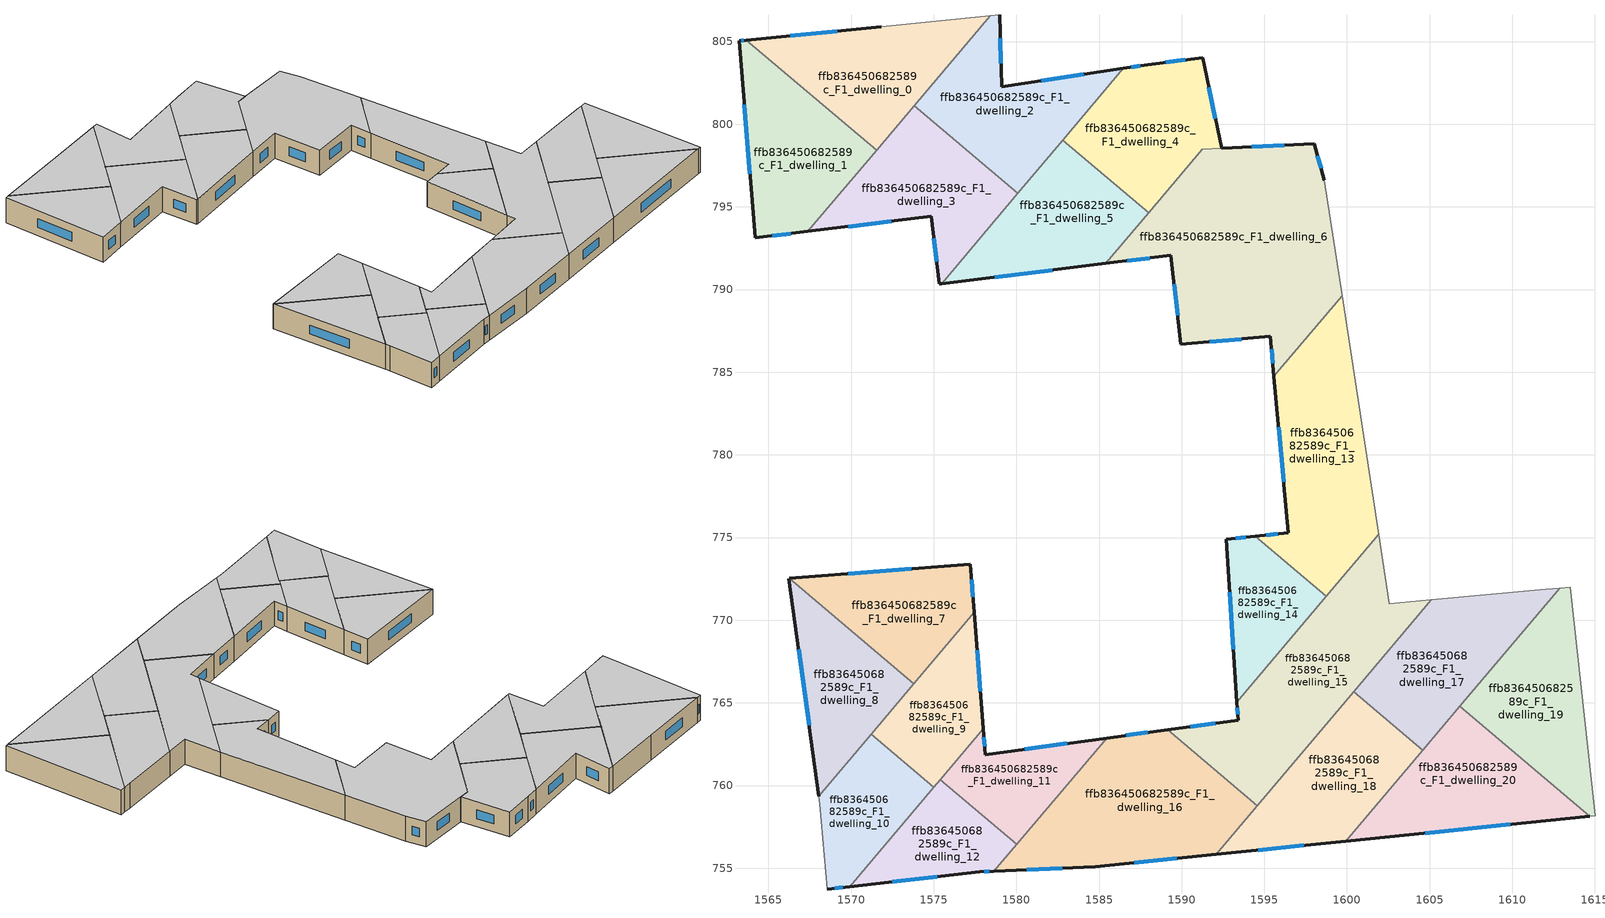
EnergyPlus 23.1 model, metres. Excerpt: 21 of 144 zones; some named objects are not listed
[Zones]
ffb836450682589c_F1_dwelling_0
 floor to ffb836450682589c_F0_dwelling_0 (EU_floor_Construction): 1578.43,806.56 1571.54,798.42 1563.66,805.09 1571.81,805.89 z3
 wall outside (EU_wall_Construction): 1571.81,805.89 1563.66,805.09 z3:6
 wall to ffb836450682589c_F1_dwelling_1 (EU_wall_Construction): 1563.66,805.09 1571.54,798.42 z3:6
 wall adiabatic (EU_wall_Construction): 1578.43,806.56 1571.81,805.89 z3:6
 wall to ffb836450682589c_F1_dwelling_2 (EU_wall_Construction): 1573.82,801.11 1578.43,806.56 z3:6
 wall to ffb836450682589c_F1_dwelling_3 (EU_wall_Construction): 1571.54,798.42 1573.82,801.11 z3:6
 window (EU_Window_Construction): 1569.16,805.63 1566.31,805.35 z3.98:5.02
 ceiling to ffb836450682589c_F2_dwelling_0 (EU_floor_Construction): 1571.54,798.42 1578.43,806.56 1571.81,805.89 1563.66,805.09 z6
ffb836450682589c_F1_dwelling_1
 floor to ffb836450682589c_F0_dwelling_1 (EU_floor_Construction): 1571.54,798.42 1567.4,793.51 1564.2,793.12 1563.22,805.04 1563.66,805.09 z3
 wall outside (EU_wall_Construction): 1563.66,805.09 1563.22,805.04 1564.2,793.12 1567.4,793.51 z3:6
 wall to ffb836450682589c_F1_dwelling_3 (EU_wall_Construction): 1567.4,793.51 1571.54,798.42 z3:6
 window (EU_Window_Construction): 1563.54,801.17 1563.89,797 / 1563.52,805.07 1563.36,805.06 / 1565.24,793.25 1566.36,793.39 z3.98:5.02
 ceiling to ffb836450682589c_F2_dwelling_1 (EU_floor_Construction): 1567.4,793.51 1571.54,798.42 1563.66,805.09 1563.22,805.04 1564.2,793.12 z6
ffb836450682589c_F1_dwelling_10
 floor to ffb836450682589c_F0_dwelling_10 (EU_floor_Construction): 1575,759.89 1569.93,753.88 1568.57,753.73 1568.11,758.87 1568.05,759.35 1571.21,763.09 z3
 wall outside (EU_wall_Construction): 1568.57,753.73 1569.93,753.88 z3:6
 wall adiabatic (EU_wall_Construction): 1568.05,759.35 1568.11,758.87 1568.57,753.73 z3:6
 wall to ffb836450682589c_F1_dwelling_9 (EU_wall_Construction): 1575,759.89 1571.21,763.09 z3:6
 wall to ffb836450682589c_F1_dwelling_8 (EU_wall_Construction): 1571.21,763.09 1568.05,759.35 z3:6
 wall to ffb836450682589c_F1_dwelling_12 (EU_wall_Construction): 1569.93,753.88 1575,759.89 z3:6
 window (EU_Window_Construction): 1569.01,753.78 1569.49,753.83 z3.98:5.02
 ceiling to ffb836450682589c_F2_dwelling_10 (EU_floor_Construction): 1569.93,753.88 1575,759.89 1571.21,763.09 1568.05,759.35 1568.11,758.87 1568.57,753.73 z6
ffb836450682589c_F1_dwelling_11
 floor to ffb836450682589c_F0_dwelling_11 (EU_floor_Construction): 1585.46,762.87 1580.03,756.44 1575.4,760.36 1577.99,763.42 1578.11,761.87 z3
 wall outside (EU_wall_Construction): 1585.46,762.87 1578.11,761.87 1577.99,763.42 z3:6
 wall to ffb836450682589c_F1_dwelling_12 (EU_wall_Construction): 1575.4,760.36 1580.03,756.44 z3:6
 wall to ffb836450682589c_F1_dwelling_9 (EU_wall_Construction): 1577.99,763.42 1575.4,760.36 z3:6
 wall to ffb836450682589c_F1_dwelling_16 (EU_wall_Construction): 1580.03,756.44 1585.46,762.87 z3:6
 window (EU_Window_Construction): 1578.07,762.38 1578.03,762.92 / 1583.07,762.55 1580.5,762.2 z3.98:5.02
 ceiling to ffb836450682589c_F2_dwelling_11 (EU_floor_Construction): 1580.03,756.44 1585.46,762.87 1578.11,761.87 1577.99,763.42 1575.4,760.36 z6
ffb836450682589c_F1_dwelling_12
 floor to ffb836450682589c_F0_dwelling_12 (EU_floor_Construction): 1580.03,756.44 1578.65,754.81 1577.78,754.77 1569.93,753.88 1575.4,760.36 z3
 wall outside (EU_wall_Construction): 1569.93,753.88 1577.78,754.77 1578.65,754.81 z3:6
 wall to ffb836450682589c_F1_dwelling_16 (EU_wall_Construction): 1578.65,754.81 1580.03,756.44 z3:6
 wall to ffb836450682589c_F1_dwelling_9 (EU_wall_Construction): 1575.4,760.36 1575,759.89 z3:6
 window (EU_Window_Construction): 1572.48,754.17 1575.23,754.48 / 1578.06,754.79 1578.37,754.8 z3.98:5.02
 ceiling to ffb836450682589c_F2_dwelling_12 (EU_floor_Construction): 1578.65,754.81 1580.03,756.44 1575.4,760.36 1569.93,753.88 1577.78,754.77 z6
ffb836450682589c_F1_dwelling_13
 floor to ffb836450682589c_F0_dwelling_13 (EU_floor_Construction): 1599.7,789.64 1601.91,775.19 1598.75,771.45 1594.46,775.08 1596.45,775.28 1595.58,784.77 z3
 wall outside (EU_wall_Construction): 1595.58,784.77 1596.45,775.28 1594.46,775.08 z3:6
 wall to ffb836450682589c_F1_dwelling_6 (EU_wall_Construction): 1599.7,789.64 1595.58,784.77 z3:6
 wall adiabatic (EU_wall_Construction): 1601.91,775.19 1599.7,789.64 z3:6
 wall to ffb836450682589c_F1_dwelling_14 (EU_wall_Construction): 1594.46,775.08 1598.75,771.45 z3:6
 wall to ffb836450682589c_F1_dwelling_15 (EU_wall_Construction): 1598.75,771.45 1601.91,775.19 z3:6
 window (EU_Window_Construction): 1595.8,775.22 1595.11,775.14 / 1595.87,781.68 1596.17,778.37 z3.98:5.02
 ceiling to ffb836450682589c_F2_dwelling_13 (EU_floor_Construction): 1598.75,771.45 1601.91,775.19 1599.7,789.64 1595.58,784.77 1596.45,775.28 1594.46,775.08 z6
ffb836450682589c_F1_dwelling_14
 floor to ffb836450682589c_F0_dwelling_14 (EU_floor_Construction): 1598.75,771.45 1593.34,765.05 1592.69,774.89 1594.46,775.08 z3
 wall outside (EU_wall_Construction): 1594.46,775.08 1592.69,774.89 1593.34,765.05 z3:6
 wall to ffb836450682589c_F1_dwelling_15 (EU_wall_Construction): 1593.34,765.05 1598.75,771.45 z3:6
 window (EU_Window_Construction): 1593.88,775.02 1593.27,774.95 / 1592.9,771.69 1593.13,768.25 z3.98:5.02
 ceiling to ffb836450682589c_F2_dwelling_14 (EU_floor_Construction): 1593.34,765.05 1598.75,771.45 1594.46,775.08 1592.69,774.89 z6
ffb836450682589c_F1_dwelling_15
 floor to ffb836450682589c_F0_dwelling_15 (EU_floor_Construction): 1601.91,775.19 1602.55,771 1605.1,771.23 1594.58,758.78 1589.15,763.37 1593.41,763.95 1593.34,765.05 z3
 wall outside (EU_wall_Construction): 1593.34,765.05 1593.41,763.95 1589.15,763.37 z3:6
 wall adiabatic (EU_wall_Construction): 1605.1,771.23 1602.55,771 1601.91,775.19 z3:6
 wall to ffb836450682589c_F1_dwelling_16 (EU_wall_Construction): 1589.15,763.37 1594.58,758.78 z3:6
 wall to ffb836450682589c_F1_dwelling_18 (EU_wall_Construction): 1594.58,758.78 1600.41,765.68 z3:6
 wall to ffb836450682589c_F1_dwelling_17 (EU_wall_Construction): 1600.41,765.68 1605.1,771.23 z3:6
 window (EU_Window_Construction): 1592.03,763.76 1590.53,763.56 / 1593.36,764.69 1593.39,764.31 z3.98:5.02
 ceiling to ffb836450682589c_F2_dwelling_15 (EU_floor_Construction): 1594.58,758.78 1605.1,771.23 1602.55,771 1601.91,775.19 1593.34,765.05 1593.41,763.95 1589.15,763.37 z6
ffb836450682589c_F1_dwelling_16
 floor to ffb836450682589c_F0_dwelling_16 (EU_floor_Construction): 1594.58,758.78 1592.09,755.84 1584.76,755.09 1578.65,754.81 1585.46,762.87 1589.15,763.37 z3
 wall outside (EU_wall_Construction): 1578.65,754.81 1584.76,755.09 1592.09,755.84 / 1589.15,763.37 1585.46,762.87 z3:6
 wall to ffb836450682589c_F1_dwelling_18 (EU_wall_Construction): 1592.09,755.84 1594.58,758.78 z3:6
 window (EU_Window_Construction): 1587.15,755.33 1589.71,755.6 / 1580.64,754.9 1582.77,755 / 1587.95,763.21 1586.66,763.03 z3.98:5.02
 ceiling to ffb836450682589c_F2_dwelling_16 (EU_floor_Construction): 1592.09,755.84 1594.58,758.78 1589.15,763.37 1585.46,762.87 1578.65,754.81 1584.76,755.09 z6
ffb836450682589c_F1_dwelling_17
 floor to ffb836450682589c_F0_dwelling_17 (EU_floor_Construction): 1612.86,771.94 1604.58,762.14 1600.41,765.68 1605.1,771.23 1612.02,771.86 z3
 wall adiabatic (EU_wall_Construction): 1612.86,771.94 1612.02,771.86 1605.1,771.23 z3:6
 wall to ffb836450682589c_F1_dwelling_18 (EU_wall_Construction): 1600.41,765.68 1604.58,762.14 z3:6
 wall to ffb836450682589c_F1_dwelling_19 (EU_wall_Construction): 1606.81,764.78 1612.86,771.94 z3:6
 wall to ffb836450682589c_F1_dwelling_20 (EU_wall_Construction): 1604.59,762.14 1606.81,764.78 z3:6
 ceiling to ffb836450682589c_F2_dwelling_17 (EU_floor_Construction): 1604.58,762.14 1612.86,771.94 1612.02,771.86 1605.1,771.23 1600.41,765.68 z6
ffb836450682589c_F1_dwelling_18
 floor to ffb836450682589c_F0_dwelling_18 (EU_floor_Construction): 1604.58,762.14 1599.93,756.63 1592.09,755.84 1600.41,765.68 z3
 wall outside (EU_wall_Construction): 1592.09,755.84 1599.93,756.63 z3:6
 wall to ffb836450682589c_F1_dwelling_20 (EU_wall_Construction): 1599.93,756.63 1604.58,762.14 z3:6
 window (EU_Window_Construction): 1594.64,756.1 1597.38,756.37 z3.98:5.02
 ceiling to ffb836450682589c_F2_dwelling_18 (EU_floor_Construction): 1599.93,756.63 1604.58,762.14 1600.41,765.68 1592.09,755.84 z6
ffb836450682589c_F1_dwelling_19
 floor to ffb836450682589c_F0_dwelling_19 (EU_floor_Construction): 1613.5,772 1615,758.16 1614.69,758.13 1606.81,764.78 1612.86,771.94 z3
 wall to ffb836450682589c_F1_dwelling_20 (EU_wall_Construction): 1606.81,764.78 1614.69,758.13 z3:6
 wall adiabatic (EU_wall_Construction): 1614.69,758.13 1615,758.16 1613.5,772 1612.86,771.94 z3:6
 ceiling to ffb836450682589c_F2_dwelling_19 (EU_floor_Construction): 1615,758.16 1613.5,772 1612.86,771.94 1606.81,764.78 1614.69,758.13 z6
ffb836450682589c_F1_dwelling_2
 floor to ffb836450682589c_F0_dwelling_2 (EU_floor_Construction): 1586.48,803.38 1580.08,795.82 1573.82,801.11 1578.43,806.56 1578.99,806.62 1579.1,802.28 z3
 wall outside (EU_wall_Construction): 1586.48,803.38 1579.1,802.28 1578.99,806.62 z3:6
 wall to ffb836450682589c_F1_dwelling_3 (EU_wall_Construction): 1573.82,801.11 1580.08,795.82 z3:6
 wall adiabatic (EU_wall_Construction): 1578.99,806.62 1578.43,806.56 z3:6
 wall to ffb836450682589c_F1_dwelling_4 (EU_wall_Construction): 1582.81,799.04 1586.48,803.38 z3:6
 wall to ffb836450682589c_F1_dwelling_5 (EU_wall_Construction): 1580.09,795.82 1582.81,799.04 z3:6
 window (EU_Window_Construction): 1584.08,803.02 1581.5,802.64 / 1579.07,803.69 1579.03,805.21 z3.98:5.02
 ceiling to ffb836450682589c_F2_dwelling_2 (EU_floor_Construction): 1580.08,795.82 1586.48,803.38 1579.1,802.28 1578.99,806.62 1578.43,806.56 1573.82,801.11 z6
ffb836450682589c_F1_dwelling_20
 floor to ffb836450682589c_F0_dwelling_20 (EU_floor_Construction): 1614.69,758.13 1599.93,756.63 1606.81,764.78 z3
 wall outside (EU_wall_Construction): 1599.93,756.63 1614.69,758.13 z3:6
 window (EU_Window_Construction): 1604.73,757.12 1609.89,757.64 z3.98:5.02
 ceiling to ffb836450682589c_F2_dwelling_20 (EU_floor_Construction): 1614.69,758.13 1606.81,764.78 1599.93,756.63 z6
ffb836450682589c_F1_dwelling_3
 floor to ffb836450682589c_F0_dwelling_3 (EU_floor_Construction): 1580.08,795.82 1575.47,790.36 1575.34,790.34 1574.84,794.42 1567.4,793.51 1573.82,801.11 z3
 wall outside (EU_wall_Construction): 1567.4,793.51 1574.84,794.42 1575.34,790.34 1575.47,790.36 z3:6
 wall to ffb836450682589c_F1_dwelling_5 (EU_wall_Construction): 1575.47,790.36 1580.08,795.82 z3:6
 window (EU_Window_Construction): 1575.01,793.1 1575.18,791.67 / 1569.82,793.81 1572.42,794.13 z3.98:5.02
 ceiling to ffb836450682589c_F2_dwelling_3 (EU_floor_Construction): 1575.47,790.36 1580.08,795.82 1573.82,801.11 1567.4,793.51 1574.84,794.42 1575.34,790.34 z6
ffb836450682589c_F1_dwelling_4
 floor to ffb836450682589c_F0_dwelling_4 (EU_floor_Construction): 1591.28,804.03 1592.41,798.54 1591.25,798.49 1588.01,794.65 1582.81,799.04 1586.48,803.38 1587.96,803.6 z3
 wall outside (EU_wall_Construction): 1592.41,798.54 1591.28,804.03 1587.96,803.6 1586.48,803.38 z3:6
 wall to ffb836450682589c_F1_dwelling_5 (EU_wall_Construction): 1582.81,799.04 1588.01,794.65 z3:6
 wall to ffb836450682589c_F1_dwelling_6 (EU_wall_Construction): 1588.01,794.65 1591.25,798.49 1592.41,798.54 z3:6
 window (EU_Window_Construction): 1587.48,803.53 1586.96,803.45 / 1590.2,803.89 1589.04,803.74 / 1592.05,800.33 1591.65,802.25 z3.98:5.02
 ceiling to ffb836450682589c_F2_dwelling_4 (EU_floor_Construction): 1592.41,798.54 1591.28,804.03 1587.96,803.6 1586.48,803.38 1582.81,799.04 1588.01,794.65 1591.25,798.49 z6
ffb836450682589c_F1_dwelling_5
 floor to ffb836450682589c_F0_dwelling_5 (EU_floor_Construction): 1588.01,794.65 1585.42,791.58 1575.47,790.36 1582.81,799.04 z3
 wall outside (EU_wall_Construction): 1575.47,790.36 1585.42,791.58 z3:6
 wall to ffb836450682589c_F1_dwelling_6 (EU_wall_Construction): 1585.42,791.58 1588.01,794.65 z3:6
 window (EU_Window_Construction): 1578.71,790.76 1582.18,791.18 z3.98:5.02
 ceiling to ffb836450682589c_F2_dwelling_5 (EU_floor_Construction): 1585.42,791.58 1588.01,794.65 1582.81,799.04 1575.47,790.36 z6
ffb836450682589c_F1_dwelling_6
 floor to ffb836450682589c_F0_dwelling_6 (EU_floor_Construction): 1598.01,798.81 1598.63,796.62 1599.7,789.64 1595.58,784.77 1595.36,787.16 1589.94,786.68 1589.35,792.06 1585.42,791.58 1591.25,798.49 z3
 wall outside (EU_wall_Construction): 1585.42,791.58 1589.35,792.06 1589.94,786.68 1595.36,787.16 1595.58,784.77 / 1598.63,796.62 1598.01,798.81 1592.42,798.54 z3:6
 wall adiabatic (EU_wall_Construction): 1599.7,789.64 1598.63,796.62 z3:6
 window (EU_Window_Construction): 1591.71,786.84 1593.6,787.01 / 1589.54,790.31 1589.75,788.43 / 1586.7,791.74 1588.07,791.9 / 1596.19,798.72 1594.24,798.63 / 1598.43,797.33 1598.21,798.1 / 1595.43,786.38 1595.51,785.55 z3.98:5.02
 ceiling to ffb836450682589c_F2_dwelling_6 (EU_floor_Construction): 1595.58,784.77 1599.7,789.64 1598.63,796.62 1598.01,798.81 1591.25,798.49 1585.42,791.58 1589.35,792.06 1589.94,786.68 1595.36,787.16 z6
ffb836450682589c_F1_dwelling_7
 floor to ffb836450682589c_F0_dwelling_7 (EU_floor_Construction): 1577.22,773.38 1577.45,770.47 1573.79,766.15 1566.25,772.52 z3
 wall outside (EU_wall_Construction): 1577.45,770.47 1577.22,773.38 1566.25,772.52 z3:6
 wall to ffb836450682589c_F1_dwelling_8 (EU_wall_Construction): 1566.25,772.52 1573.79,766.15 z3:6
 wall to ffb836450682589c_F1_dwelling_9 (EU_wall_Construction): 1573.79,766.15 1577.45,770.47 z3:6
 window (EU_Window_Construction): 1577.37,771.42 1577.3,772.44 / 1573.66,773.1 1569.82,772.8 z3.98:5.02
 ceiling to ffb836450682589c_F2_dwelling_7 (EU_floor_Construction): 1573.79,766.15 1577.45,770.47 1577.22,773.38 1566.25,772.52 z6
ffb836450682589c_F1_dwelling_8
 floor to ffb836450682589c_F0_dwelling_8 (EU_floor_Construction): 1573.79,766.15 1568.05,759.35 1566.25,772.52 z3
 wall outside (EU_wall_Construction): 1566.24,772.52 1568.05,759.35 z3:6
 wall to ffb836450682589c_F1_dwelling_9 (EU_wall_Construction): 1571.21,763.09 1573.79,766.15 z3:6
 window (EU_Window_Construction): 1566.83,768.24 1567.46,763.64 z3.98:5.02
 ceiling to ffb836450682589c_F2_dwelling_8 (EU_floor_Construction): 1568.05,759.35 1573.79,766.15 1566.24,772.52 z6
ffb836450682589c_F1_dwelling_9
 floor to ffb836450682589c_F0_dwelling_9 (EU_floor_Construction): 1577.45,770.47 1577.99,763.42 1575,759.89 1571.21,763.09 z3
 wall outside (EU_wall_Construction): 1577.99,763.42 1577.45,770.47 z3:6
 window (EU_Window_Construction): 1577.82,765.72 1577.63,768.18 z3.98:5.02
 ceiling to ffb836450682589c_F2_dwelling_9 (EU_floor_Construction): 1575,759.89 1577.99,763.42 1577.45,770.47 1571.21,763.09 z6
[Building]
EU S2 Campaign: North Axis=0; Terrain=City; Solar Distribution=FullExterior
[Site:Location]
Bologna: Latitude=44.5; Longitude=11.25; Time Zone=1; Elevation=37
[SizingPeriod:WeatherFileDays]
AnnualSizingPeriod: Begin Month=1; Begin Day of Month=1; End Month=12; End Day of Month=31; Day of Week for Start Day=Monday; Use Weather File Daylight Saving Period=No; Use Weather File Rain and Snow Indicators=No
[MATERIAL]
EU_InternalMass_Material: Roughness=MediumRough; Thickness=0.1; Conductivity=1; Density=1800; Specific Heat=900; Thermal Absorptance=0.9; Solar Absorptance=0.7; Visible Absorptance=0.7
[MATERIAL:NOMASS] Roughness=MediumRough; Thermal Absorptance=0.9; Solar Absorptance=0.7; Visible Absorptance=0.7
Name | Thermal Resistance
EU_wall_NoMass | 0.905828
EU_floor_NoMass | 0.67114
[WINDOWMATERIAL:SIMPLEGLAZINGSYSTEM]
EU_Window_SimpleGlazing: UFactor=4.52486; Solar Heat Gain Coefficient=0.85; Visible Transmittance=0.85
[CONSTRUCTION]
EU_wall_Construction: EU_wall_NoMass
EU_floor_Construction: EU_floor_NoMass
EU_Window_Construction: EU_Window_SimpleGlazing
EU_InternalMass_Construction: EU_InternalMass_Material
[ZONE] Type=1; Multiplier=1; Ceiling Height=autocalculate; Floor Area=autocalculate; Part of Total Floor Area=Yes
Name | Volume
ffb836450682589c_F1_dwelling_0 | 164.944
ffb836450682589c_F1_dwelling_1 | 164.932
ffb836450682589c_F1_dwelling_10 | 106.528
ffb836450682589c_F1_dwelling_11 | 95.729
ffb836450682589c_F1_dwelling_12 | 95.718
ffb836450682589c_F1_dwelling_13 | 226.217
ffb836450682589c_F1_dwelling_14 | 96.791
ffb836450682589c_F1_dwelling_15 | 240.845
ffb836450682589c_F1_dwelling_16 | 240.848
ffb836450682589c_F1_dwelling_17 | 164.922
ffb836450682589c_F1_dwelling_18 | 164.928
ffb836450682589c_F1_dwelling_19 | 164.936
ffb836450682589c_F1_dwelling_2 | 164.919
ffb836450682589c_F1_dwelling_20 | 164.941
ffb836450682589c_F1_dwelling_3 | 164.952
ffb836450682589c_F1_dwelling_4 | 159.007
ffb836450682589c_F1_dwelling_5 | 157.137
ffb836450682589c_F1_dwelling_6 | 354.786
ffb836450682589c_F1_dwelling_7 | 132.013
ffb836450682589c_F1_dwelling_8 | 132.014
ffb836450682589c_F1_dwelling_9 | 106.513
[INTERNALMASS] Construction=EU_InternalMass_Construction
Name | Zone or ZoneList | Surface Area
ffb836450682589c_F1_dwelling_0_EU_InternalMass | ffb836450682589c_F1_dwelling_0 | 54.9808
ffb836450682589c_F1_dwelling_1_EU_InternalMass | ffb836450682589c_F1_dwelling_1 | 54.9747
ffb836450682589c_F1_dwelling_2_EU_InternalMass | ffb836450682589c_F1_dwelling_2 | 54.9723
ffb836450682589c_F1_dwelling_3_EU_InternalMass | ffb836450682589c_F1_dwelling_3 | 54.9834
ffb836450682589c_F1_dwelling_4_EU_InternalMass | ffb836450682589c_F1_dwelling_4 | 53.0015
ffb836450682589c_F1_dwelling_5_EU_InternalMass | ffb836450682589c_F1_dwelling_5 | 52.3778
ffb836450682589c_F1_dwelling_6_EU_InternalMass | ffb836450682589c_F1_dwelling_6 | 118.258
ffb836450682589c_F1_dwelling_7_EU_InternalMass | ffb836450682589c_F1_dwelling_7 | 44.0035
ffb836450682589c_F1_dwelling_8_EU_InternalMass | ffb836450682589c_F1_dwelling_8 | 44.0037
ffb836450682589c_F1_dwelling_9_EU_InternalMass | ffb836450682589c_F1_dwelling_9 | 35.5041
ffb836450682589c_F1_dwelling_10_EU_InternalMass | ffb836450682589c_F1_dwelling_10 | 35.5102
ffb836450682589c_F1_dwelling_11_EU_InternalMass | ffb836450682589c_F1_dwelling_11 | 31.9085
ffb836450682589c_F1_dwelling_12_EU_InternalMass | ffb836450682589c_F1_dwelling_12 | 31.9045
ffb836450682589c_F1_dwelling_13_EU_InternalMass | ffb836450682589c_F1_dwelling_13 | 75.3962
ffb836450682589c_F1_dwelling_14_EU_InternalMass | ffb836450682589c_F1_dwelling_14 | 32.2675
ffb836450682589c_F1_dwelling_15_EU_InternalMass | ffb836450682589c_F1_dwelling_15 | 80.2857
ffb836450682589c_F1_dwelling_16_EU_InternalMass | ffb836450682589c_F1_dwelling_16 | 80.2841
ffb836450682589c_F1_dwelling_17_EU_InternalMass | ffb836450682589c_F1_dwelling_17 | 54.9753
ffb836450682589c_F1_dwelling_18_EU_InternalMass | ffb836450682589c_F1_dwelling_18 | 54.9758
ffb836450682589c_F1_dwelling_19_EU_InternalMass | ffb836450682589c_F1_dwelling_19 | 54.9787
ffb836450682589c_F1_dwelling_20_EU_InternalMass | ffb836450682589c_F1_dwelling_20 | 54.9769
[OTHEREQUIPMENT] Fuel Type=Electricity; Design Level Calculation Method=Watts/Area; Power per Zone Floor Area=1; Fraction Latent=0; Fraction Radiant=0; Fraction Lost=0; Carbon Dioxide Generation Rate=0; EndUse Subcategory=EU_Step8_InternalGains
Name | Zone or ZoneList or Space or SpaceList | Schedule
EU_Step8_InternalGain_ffb836450682589c_F1_dwelling_0_f000 | ffb836450682589c_F1_dwelling_0 | EU_Step8_GainSchedule_ffb836450682589c_F1_dwelling_0_f000
EU_Step8_InternalGain_ffb836450682589c_F1_dwelling_1_f000 | ffb836450682589c_F1_dwelling_1 | EU_Step8_GainSchedule_ffb836450682589c_F1_dwelling_1_f000
EU_Step8_InternalGain_ffb836450682589c_F1_dwelling_2_f000 | ffb836450682589c_F1_dwelling_2 | EU_Step8_GainSchedule_ffb836450682589c_F1_dwelling_2_f000
EU_Step8_InternalGain_ffb836450682589c_F1_dwelling_3_f000 | ffb836450682589c_F1_dwelling_3 | EU_Step8_GainSchedule_ffb836450682589c_F1_dwelling_3_f000
EU_Step8_InternalGain_ffb836450682589c_F1_dwelling_4_f000 | ffb836450682589c_F1_dwelling_4 | EU_Step8_GainSchedule_ffb836450682589c_F1_dwelling_4_f000
EU_Step8_InternalGain_ffb836450682589c_F1_dwelling_5_f000 | ffb836450682589c_F1_dwelling_5 | EU_Step8_GainSchedule_ffb836450682589c_F1_dwelling_5_f000
EU_Step8_InternalGain_ffb836450682589c_F1_dwelling_6_f000 | ffb836450682589c_F1_dwelling_6 | EU_Step8_GainSchedule_ffb836450682589c_F1_dwelling_6_f000
EU_Step8_InternalGain_ffb836450682589c_F1_dwelling_7_f000 | ffb836450682589c_F1_dwelling_7 | EU_Step8_GainSchedule_ffb836450682589c_F1_dwelling_7_f000
EU_Step8_InternalGain_ffb836450682589c_F1_dwelling_8_f000 | ffb836450682589c_F1_dwelling_8 | EU_Step8_GainSchedule_ffb836450682589c_F1_dwelling_8_f000
EU_Step8_InternalGain_ffb836450682589c_F1_dwelling_9_f000 | ffb836450682589c_F1_dwelling_9 | EU_Step8_GainSchedule_ffb836450682589c_F1_dwelling_9_f000
EU_Step8_InternalGain_ffb836450682589c_F1_dwelling_10_f000 | ffb836450682589c_F1_dwelling_10 | EU_Step8_GainSchedule_ffb836450682589c_F1_dwelling_10_f000
EU_Step8_InternalGain_ffb836450682589c_F1_dwelling_11_f000 | ffb836450682589c_F1_dwelling_11 | EU_Step8_GainSchedule_ffb836450682589c_F1_dwelling_11_f000
EU_Step8_InternalGain_ffb836450682589c_F1_dwelling_12_f000 | ffb836450682589c_F1_dwelling_12 | EU_Step8_GainSchedule_ffb836450682589c_F1_dwelling_12_f000
EU_Step8_InternalGain_ffb836450682589c_F1_dwelling_13_f000 | ffb836450682589c_F1_dwelling_13 | EU_Step8_GainSchedule_ffb836450682589c_F1_dwelling_13_f000
EU_Step8_InternalGain_ffb836450682589c_F1_dwelling_14_f000 | ffb836450682589c_F1_dwelling_14 | EU_Step8_GainSchedule_ffb836450682589c_F1_dwelling_14_f000
EU_Step8_InternalGain_ffb836450682589c_F1_dwelling_15_f000 | ffb836450682589c_F1_dwelling_15 | EU_Step8_GainSchedule_ffb836450682589c_F1_dwelling_15_f000
EU_Step8_InternalGain_ffb836450682589c_F1_dwelling_16_f000 | ffb836450682589c_F1_dwelling_16 | EU_Step8_GainSchedule_ffb836450682589c_F1_dwelling_16_f000
EU_Step8_InternalGain_ffb836450682589c_F1_dwelling_17_f000 | ffb836450682589c_F1_dwelling_17 | EU_Step8_GainSchedule_ffb836450682589c_F1_dwelling_17_f000
EU_Step8_InternalGain_ffb836450682589c_F1_dwelling_18_f000 | ffb836450682589c_F1_dwelling_18 | EU_Step8_GainSchedule_ffb836450682589c_F1_dwelling_18_f000
EU_Step8_InternalGain_ffb836450682589c_F1_dwelling_19_f000 | ffb836450682589c_F1_dwelling_19 | EU_Step8_GainSchedule_ffb836450682589c_F1_dwelling_19_f000
EU_Step8_InternalGain_ffb836450682589c_F1_dwelling_20_f000 | ffb836450682589c_F1_dwelling_20 | EU_Step8_GainSchedule_ffb836450682589c_F1_dwelling_20_f000
[ZONEVENTILATION:DESIGNFLOWRATE] Schedule=EU_AlwaysOn; Design Flow Rate Calculation Method=AirChanges/Hour; Air Changes per Hour=0.73129; Ventilation Type=Natural; Fan Pressure Rise=0; Fan Total Efficiency=1; Constant Term Coefficient=1; Temperature Term Coefficient=0; Velocity Term Coefficient=0; Velocity Squared Term Coefficient=0; Minimum Indoor Temperature=-100; Maximum Indoor Temperature=100; Delta Temperature=-100; Minimum Outdoor Temperature=-100; Maximum Outdoor Temperature=100; Maximum Wind Speed=40
Name | Zone or ZoneList or Space or SpaceList
EU_ConstantAir_ffb836450682589c_F1_dwelling_0 | ffb836450682589c_F1_dwelling_0
EU_ConstantAir_ffb836450682589c_F1_dwelling_1 | ffb836450682589c_F1_dwelling_1
EU_ConstantAir_ffb836450682589c_F1_dwelling_2 | ffb836450682589c_F1_dwelling_2
EU_ConstantAir_ffb836450682589c_F1_dwelling_3 | ffb836450682589c_F1_dwelling_3
EU_ConstantAir_ffb836450682589c_F1_dwelling_4 | ffb836450682589c_F1_dwelling_4
EU_ConstantAir_ffb836450682589c_F1_dwelling_5 | ffb836450682589c_F1_dwelling_5
EU_ConstantAir_ffb836450682589c_F1_dwelling_6 | ffb836450682589c_F1_dwelling_6
EU_ConstantAir_ffb836450682589c_F1_dwelling_7 | ffb836450682589c_F1_dwelling_7
EU_ConstantAir_ffb836450682589c_F1_dwelling_8 | ffb836450682589c_F1_dwelling_8
EU_ConstantAir_ffb836450682589c_F1_dwelling_9 | ffb836450682589c_F1_dwelling_9
EU_ConstantAir_ffb836450682589c_F1_dwelling_10 | ffb836450682589c_F1_dwelling_10
EU_ConstantAir_ffb836450682589c_F1_dwelling_11 | ffb836450682589c_F1_dwelling_11
EU_ConstantAir_ffb836450682589c_F1_dwelling_12 | ffb836450682589c_F1_dwelling_12
EU_ConstantAir_ffb836450682589c_F1_dwelling_13 | ffb836450682589c_F1_dwelling_13
EU_ConstantAir_ffb836450682589c_F1_dwelling_14 | ffb836450682589c_F1_dwelling_14
EU_ConstantAir_ffb836450682589c_F1_dwelling_15 | ffb836450682589c_F1_dwelling_15
EU_ConstantAir_ffb836450682589c_F1_dwelling_16 | ffb836450682589c_F1_dwelling_16
EU_ConstantAir_ffb836450682589c_F1_dwelling_17 | ffb836450682589c_F1_dwelling_17
EU_ConstantAir_ffb836450682589c_F1_dwelling_18 | ffb836450682589c_F1_dwelling_18
EU_ConstantAir_ffb836450682589c_F1_dwelling_19 | ffb836450682589c_F1_dwelling_19
EU_ConstantAir_ffb836450682589c_F1_dwelling_20 | ffb836450682589c_F1_dwelling_20
[HVACTEMPLATE:ZONE:IDEALLOADSAIRSYSTEM] System Availability Schedule=EU_AlwaysOn; Maximum Heating Supply Air Temperature=50; Minimum Cooling Supply Air Temperature=13; Maximum Heating Supply Air Humidity Ratio=0.0156; Minimum Cooling Supply Air Humidity Ratio=0.0077; Heating Limit=NoLimit; Cooling Limit=NoLimit; Heating Availability Schedule=EU_AlwaysOn; Cooling Availability Schedule=EU_CoolingOff; Dehumidification Control Type=ConstantSensibleHeatRatio; Cooling Sensible Heat Ratio=0.7; Dehumidification Setpoint=60; Humidification Control Type=None; Humidification Setpoint=30; Outdoor Air Method=None; Outdoor Air Flow Rate per Person=0.00944; Outdoor Air Flow Rate per Zone Floor Area=0; Outdoor Air Flow Rate per Zone=0; Demand Controlled Ventilation Type=None; Outdoor Air Economizer Type=NoEconomizer; Heat Recovery Type=None; Sensible Heat Recovery Effectiveness=0.7; Latent Heat Recovery Effectiveness=0.65
Name | Template Thermostat
ffb836450682589c_F1_dwelling_0 | EU_HeatOnly_ffb836450682589c_F1_dwelling_0
ffb836450682589c_F1_dwelling_1 | EU_HeatOnly_ffb836450682589c_F1_dwelling_1
ffb836450682589c_F1_dwelling_2 | EU_HeatOnly_ffb836450682589c_F1_dwelling_2
ffb836450682589c_F1_dwelling_3 | EU_HeatOnly_ffb836450682589c_F1_dwelling_3
ffb836450682589c_F1_dwelling_4 | EU_HeatOnly_ffb836450682589c_F1_dwelling_4
ffb836450682589c_F1_dwelling_5 | EU_HeatOnly_ffb836450682589c_F1_dwelling_5
ffb836450682589c_F1_dwelling_6 | EU_HeatOnly_ffb836450682589c_F1_dwelling_6
ffb836450682589c_F1_dwelling_7 | EU_HeatOnly_ffb836450682589c_F1_dwelling_7
ffb836450682589c_F1_dwelling_8 | EU_HeatOnly_ffb836450682589c_F1_dwelling_8
ffb836450682589c_F1_dwelling_9 | EU_HeatOnly_ffb836450682589c_F1_dwelling_9
ffb836450682589c_F1_dwelling_10 | EU_HeatOnly_ffb836450682589c_F1_dwelling_10
ffb836450682589c_F1_dwelling_11 | EU_HeatOnly_ffb836450682589c_F1_dwelling_11
ffb836450682589c_F1_dwelling_12 | EU_HeatOnly_ffb836450682589c_F1_dwelling_12
ffb836450682589c_F1_dwelling_13 | EU_HeatOnly_ffb836450682589c_F1_dwelling_13
ffb836450682589c_F1_dwelling_14 | EU_HeatOnly_ffb836450682589c_F1_dwelling_14
ffb836450682589c_F1_dwelling_15 | EU_HeatOnly_ffb836450682589c_F1_dwelling_15
ffb836450682589c_F1_dwelling_16 | EU_HeatOnly_ffb836450682589c_F1_dwelling_16
ffb836450682589c_F1_dwelling_17 | EU_HeatOnly_ffb836450682589c_F1_dwelling_17
ffb836450682589c_F1_dwelling_18 | EU_HeatOnly_ffb836450682589c_F1_dwelling_18
ffb836450682589c_F1_dwelling_19 | EU_HeatOnly_ffb836450682589c_F1_dwelling_19
ffb836450682589c_F1_dwelling_20 | EU_HeatOnly_ffb836450682589c_F1_dwelling_20
[SIZING:ZONE] Zone Cooling Design Supply Air Temperature Input Method=SupplyAirTemperature; Zone Cooling Design Supply Air Temperature=13; Zone Heating Design Supply Air Temperature Input Method=SupplyAirTemperature; Zone Heating Design Supply Air Temperature=50; Zone Cooling Design Supply Air Humidity Ratio=0.008; Zone Heating Design Supply Air Humidity Ratio=0.008; Cooling Design Air Flow Method=DesignDay; Cooling Design Air Flow Rate=0; Cooling Minimum Air Flow per Zone Floor Area=0.000762; Cooling Minimum Air Flow=0; Cooling Minimum Air Flow Fraction=0.2; Heating Design Air Flow Method=DesignDay; Heating Design Air Flow Rate=0; Heating Maximum Air Flow per Zone Floor Area=0.002032; Heating Maximum Air Flow=0.141576; Heating Maximum Air Flow Fraction=0.3; Account for Dedicated Outdoor Air System=No; Dedicated Outdoor Air System Control Strategy=NeutralSupplyAir; Dedicated Outdoor Air Low Setpoint Temperature for Design=autosize; Dedicated Outdoor Air High Setpoint Temperature for Design=autosize; Zone Load Sizing Method=Sensible Load Only No Latent Load; Zone Latent Cooling Design Supply Air Humidity Ratio Input Method=HumidityRatioDifference; Zone Cooling Design Supply Air Humidity Ratio Difference=0.005; Zone Latent Heating Design Supply Air Humidity Ratio Input Method=HumidityRatioDifference; Zone Humidification Design Supply Air Humidity Ratio Difference=0.005
ffb836450682589c_F1_dwelling_0; ffb836450682589c_F1_dwelling_1; ffb836450682589c_F1_dwelling_2; ffb836450682589c_F1_dwelling_3; ffb836450682589c_F1_dwelling_4; ffb836450682589c_F1_dwelling_5; ffb836450682589c_F1_dwelling_6; ffb836450682589c_F1_dwelling_7; ffb836450682589c_F1_dwelling_8; ffb836450682589c_F1_dwelling_9; ffb836450682589c_F1_dwelling_10; ffb836450682589c_F1_dwelling_11; ffb836450682589c_F1_dwelling_12; ffb836450682589c_F1_dwelling_13; ffb836450682589c_F1_dwelling_14; ffb836450682589c_F1_dwelling_15; ffb836450682589c_F1_dwelling_16; ffb836450682589c_F1_dwelling_17; ffb836450682589c_F1_dwelling_18; ffb836450682589c_F1_dwelling_19; ffb836450682589c_F1_dwelling_20
[SCHEDULE:CONSTANT]
Name | Hourly Value
EU_AlwaysOn | 1
EU_CoolingOff | 0
[SCHEDULE:FILE] Column Number=1; Rows to Skip at Top=0; Number of Hours of Data=8760; Column Separator=Comma; Interpolate to Timestep=No; Minutes per Item=60; Adjust Schedule for Daylight Savings=Yes
Name | File
EU_Step8_GainSchedule_ffb836450682589c_F1_dwelling_0_f000 | ../../schedules/ffb836450682589c/ffb836450682589c_F1_dwelling_0_f000_gain.csv
EU_Step8_GainSchedule_ffb836450682589c_F1_dwelling_1_f000 | ../../schedules/ffb836450682589c/ffb836450682589c_F1_dwelling_1_f000_gain.csv
EU_Step8_GainSchedule_ffb836450682589c_F1_dwelling_2_f000 | ../../schedules/ffb836450682589c/ffb836450682589c_F1_dwelling_2_f000_gain.csv
EU_Step8_GainSchedule_ffb836450682589c_F1_dwelling_3_f000 | ../../schedules/ffb836450682589c/ffb836450682589c_F1_dwelling_3_f000_gain.csv
EU_Step8_GainSchedule_ffb836450682589c_F1_dwelling_4_f000 | ../../schedules/ffb836450682589c/ffb836450682589c_F1_dwelling_4_f000_gain.csv
EU_Step8_GainSchedule_ffb836450682589c_F1_dwelling_5_f000 | ../../schedules/ffb836450682589c/ffb836450682589c_F1_dwelling_5_f000_gain.csv
EU_Step8_GainSchedule_ffb836450682589c_F1_dwelling_6_f000 | ../../schedules/ffb836450682589c/ffb836450682589c_F1_dwelling_6_f000_gain.csv
EU_Step8_GainSchedule_ffb836450682589c_F1_dwelling_7_f000 | ../../schedules/ffb836450682589c/ffb836450682589c_F1_dwelling_7_f000_gain.csv
EU_Step8_GainSchedule_ffb836450682589c_F1_dwelling_8_f000 | ../../schedules/ffb836450682589c/ffb836450682589c_F1_dwelling_8_f000_gain.csv
EU_Step8_GainSchedule_ffb836450682589c_F1_dwelling_9_f000 | ../../schedules/ffb836450682589c/ffb836450682589c_F1_dwelling_9_f000_gain.csv
EU_Step8_GainSchedule_ffb836450682589c_F1_dwelling_10_f000 | ../../schedules/ffb836450682589c/ffb836450682589c_F1_dwelling_10_f000_gain.csv
EU_Step8_GainSchedule_ffb836450682589c_F1_dwelling_11_f000 | ../../schedules/ffb836450682589c/ffb836450682589c_F1_dwelling_11_f000_gain.csv
EU_Step8_GainSchedule_ffb836450682589c_F1_dwelling_12_f000 | ../../schedules/ffb836450682589c/ffb836450682589c_F1_dwelling_12_f000_gain.csv
EU_Step8_GainSchedule_ffb836450682589c_F1_dwelling_13_f000 | ../../schedules/ffb836450682589c/ffb836450682589c_F1_dwelling_13_f000_gain.csv
EU_Step8_GainSchedule_ffb836450682589c_F1_dwelling_14_f000 | ../../schedules/ffb836450682589c/ffb836450682589c_F1_dwelling_14_f000_gain.csv
EU_Step8_GainSchedule_ffb836450682589c_F1_dwelling_15_f000 | ../../schedules/ffb836450682589c/ffb836450682589c_F1_dwelling_15_f000_gain.csv
EU_Step8_GainSchedule_ffb836450682589c_F1_dwelling_16_f000 | ../../schedules/ffb836450682589c/ffb836450682589c_F1_dwelling_16_f000_gain.csv
EU_Step8_GainSchedule_ffb836450682589c_F1_dwelling_17_f000 | ../../schedules/ffb836450682589c/ffb836450682589c_F1_dwelling_17_f000_gain.csv
EU_Step8_GainSchedule_ffb836450682589c_F1_dwelling_18_f000 | ../../schedules/ffb836450682589c/ffb836450682589c_F1_dwelling_18_f000_gain.csv
EU_Step8_GainSchedule_ffb836450682589c_F1_dwelling_19_f000 | ../../schedules/ffb836450682589c/ffb836450682589c_F1_dwelling_19_f000_gain.csv
EU_Step8_GainSchedule_ffb836450682589c_F1_dwelling_20_f000 | ../../schedules/ffb836450682589c/ffb836450682589c_F1_dwelling_20_f000_gain.csv
